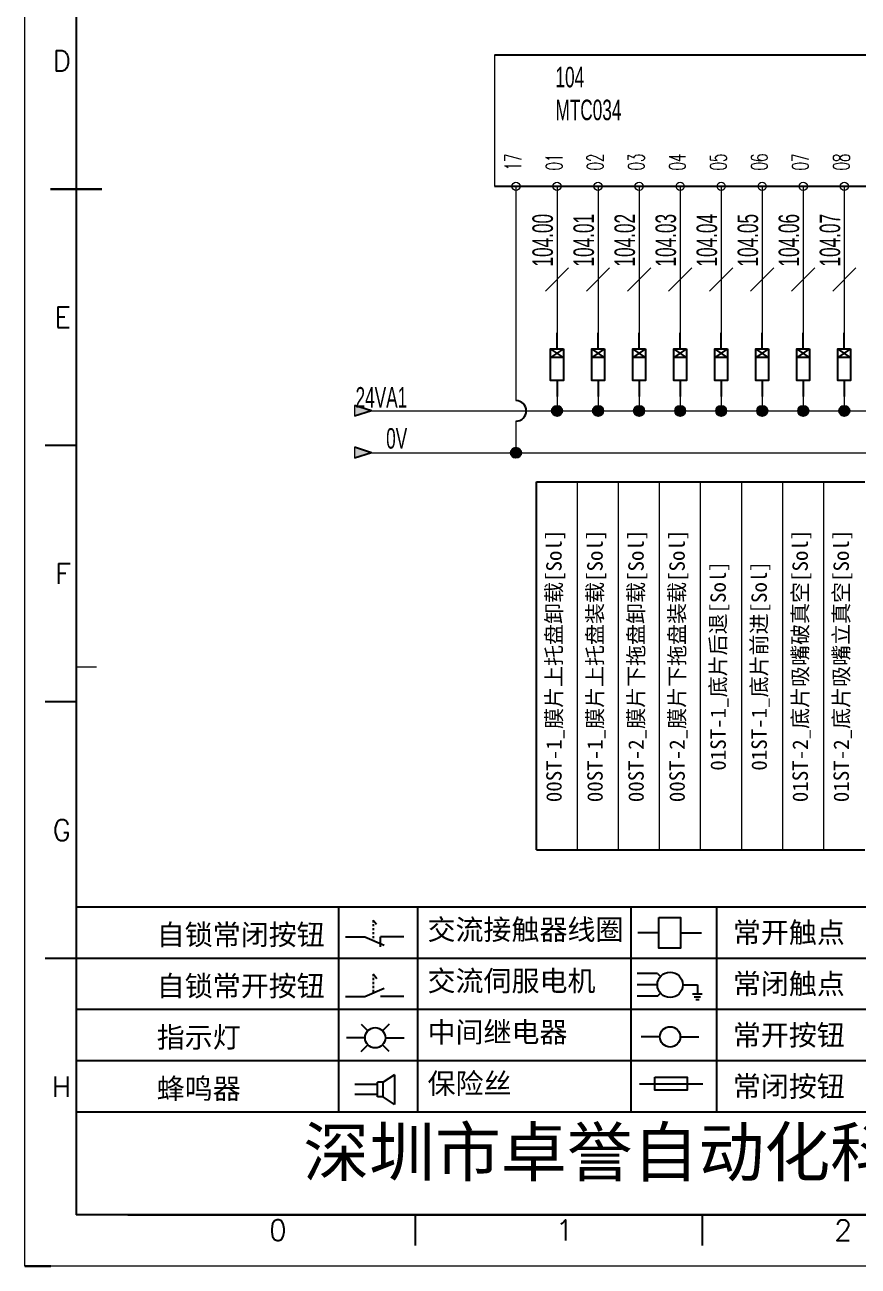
# Model space of a CAD drawing. Extents: x 49673 to 52330, y -5620 to -4375.
# Drawn here: x 50347.4 to 50428.7, y -5366.4 to -5245.4 of the extents above; entities that cross this region are included whole.
import ezdxf
from ezdxf.enums import TextEntityAlignment as Align

# ---------------------------------------------------------------- set-up
doc = ezdxf.new("R2010")
doc.units = 0
doc.header["$MEASUREMENT"] = 0
doc.layers.add('AE_BOR', color=1, linetype='Continuous')
doc.layers.add('细实线层', color=7, linetype='Continuous')
doc.layers.add('Dimension', color=3, linetype='Continuous', lineweight=13)
doc.styles.get("Standard").update_dxf_attribs({"font": 'txt.shx'})
doc.styles.add('WD', font='simplex.shx', dxfattribs={"bigfont": 'gbcbig.shx'})
doc.styles.add('样式 8', font='arial.ttf')
doc.styles.add('汉字', font='')
doc.styles.get('汉字').set_extended_font_data('新宋体')

# ---------------------------------------------------------------- blocks, each defined once
blk = doc.blocks.new('*U28')
at = {"linetype": 'ByBlock'}
for p, q in [((-1909.23, -780.45), (-1909.23, -780.67)), ((-1909.23, -780.45), (-1908.92, -780.84)), ((-1909.23, -780.84), (-1909.23, -781.05)), ((-1909.23, -781.23), (-1909.23, -781.44)), ((-1909.23, -781.61), (-1909.23, -781.83)), ((-1911.92, -782.07), (-1910.06, -782.07)), ((-1910.06, -782.07), (-1908.18, -782.88)), ((-1909.23, -782), (-1909.23, -782.21)), ((-1909.23, -782.38), (-1909.23, -782.43)), ((-1908.52, -783.07), (-1908.52, -782.07)), ((-1906.25, -782.07), (-1908.52, -782.07))]:
    blk.add_line(p, q, dxfattribs=at)
blk = doc.blocks.new('*U30')
at = {"linetype": 'ByBlock'}
for p, q in [((-1908.88, -791.17), (-1909.23, -790.71)), ((-1909.23, -790.71), (-1909.23, -790.92)), ((-1909.23, -791.09), (-1909.23, -791.31)), ((-1910.06, -792.89), (-1908.18, -792.08)), ((-1909.23, -791.48), (-1909.23, -791.69)), ((-1909.23, -791.86), (-1909.23, -792.08)), ((-1909.23, -792.25), (-1909.23, -792.47)), ((-1911.92, -792.89), (-1910.06, -792.89)), ((-1906.25, -792.89), (-1908.52, -792.89))]:
    blk.add_line(p, q, dxfattribs=at)
blk = doc.blocks.new('蜂鸣器')
at = {"linetype": 'ByBlock'}
for p, q in [((-1907.17, -795.53), (-1908.25, -796.26)), ((-1907.17, -795.53), (-1907.17, -798.41)), ((-1908.8, -796.48), (-1911.01, -796.48)), ((-1908.25, -796.26), (-1908.8, -796.26)), ((-1908.8, -797.68), (-1908.8, -796.26)), ((-1908.25, -797.68), (-1908.25, -796.26)), ((-1908.8, -797.46), (-1911.01, -797.46)), ((-1908.25, -797.68), (-1908.8, -797.68)), ((-1907.17, -798.41), (-1908.25, -797.68))]:
    blk.add_line(p, q, dxfattribs=at)
blk = doc.blocks.new('指示灯')
at = {"linetype": 'ByBlock'}
for p, q in [((-1854.62, -775.59), (-1853.97, -776.23)), ((-1851.9, -775.59), (-1852.54, -776.23)), ((-1854.25, -776.92), (-1856.06, -776.92)), ((-1854.62, -778.25), (-1853.97, -777.61)), ((-1851.9, -778.25), (-1852.54, -777.61)), ((-1852.26, -776.92), (-1850.45, -776.92))]:
    blk.add_line(p, q, dxfattribs=at)
blk.add_circle((-1853.26, -776.92), 0.992, dxfattribs=at)
blk = doc.blocks.new('交流接触器线圈')
at = {"linetype": 'ByBlock'}
for p, q in [((-1880.82, -781.77), (-1882.87, -781.77)), ((-1878.72, -781.77), (-1876.67, -781.77))]:
    blk.add_line(p, q, dxfattribs=at)
blk.add_lwpolyline([(-1880.82, -780.28), (-1878.72, -780.28), (-1878.72, -783.26), (-1880.82, -783.26)], close=True, dxfattribs=at)
blk = doc.blocks.new('交流伺服电机')
at = {"linetype": 'ByBlock'}
for p, q in [((-1880.97, -785.75), (-1882.94, -785.75)), ((-1880.97, -785.75), (-1880.65, -786.03)), ((-1880.97, -786.85), (-1882.94, -786.85)), ((-1880.97, -787.94), (-1880.65, -787.67)), ((-1878.49, -786.85), (-1877.07, -786.85)), ((-1877.54, -787.72), (-1876.59, -787.72)), ((-1877.07, -786.85), (-1877.07, -787.72)), ((-1880.97, -787.94), (-1882.94, -787.94)), ((-1877.38, -788.01), (-1876.75, -788.01)), ((-1877.23, -788.29), (-1876.9, -788.29))]:
    blk.add_line(p, q, dxfattribs=at)
blk.add_circle((-1879.73, -786.85), 1.24, dxfattribs=at)
blk = doc.blocks.new('中间继电器')
at = {"linetype": 'ByBlock'}
for p, q in [((-1880.72, -791.92), (-1882.54, -791.92)), ((-1878.74, -791.92), (-1876.92, -791.92))]:
    blk.add_line(p, q, dxfattribs=at)
blk.add_circle((-1879.73, -791.92), 0.992, dxfattribs=at)
blk = doc.blocks.new('保险丝')
at = {"linetype": 'ByBlock'}
blk.add_line((-1882.72, -796.49), (-1876.55, -796.49), dxfattribs=at)
blk.add_lwpolyline([(-1881.2, -795.86), (-1878.06, -795.86), (-1878.06, -797.12), (-1881.2, -797.12)], close=True, dxfattribs=at)
blk = doc.blocks.new('电控横A4')
for p, q in [((5, -5), (5, -205)), ((10.03, -205), (289.53, -205))]:
    blk.add_line(p, q)
at = {"lineweight": 9, "ltscale": 0.1}
blk.add_line((5, -151.57), (7, -151.57), dxfattribs=at)
at = {"linetype": 'ByBlock'}
for p, q in [((292, -175), (5, -175)), ((292, -180), (5, -180)), ((292, -185), (5, -185)), ((292, -190), (5, -190)), ((292, -195), (5, -195))]:
    blk.add_line(p, q, dxfattribs=at)
at = {"color": 0, "lineweight": -2}
for p, q in [((30.58, -175), (30.58, -195)), ((38.26, -175), (38.26, -195)), ((59.05, -175), (59.05, -195)), ((67.4, -175), (67.4, -195))]:
    blk.add_line(p, q, dxfattribs=at)
at = {"color": 0, "ltscale": 2}
blk.add_line((101.34, -205), (5, -205), dxfattribs=at)
at = {"layer": 'AE_BOR', "color": 1, "lineweight": 15}
for p, q in [((0, -210), (0, 0)), ((297, -210), (0, -210))]:
    blk.add_line(p, q, dxfattribs=at)
at = {"layer": 'AE_BOR', "color": 2, "lineweight": 30}
blk.add_line((2.5, -105), (7.5, -105), dxfattribs=at)
at = {"layer": 'AE_BOR'}
for p, q in [((5, -130), (2, -130)), ((5, -155), (2, -155)), ((5, -180), (2, -180)), ((38.03, -205), (38.03, -208)), ((66.03, -205), (66.03, -208))]:
    blk.add_line(p, q, dxfattribs=at)
at = {"layer": 'AE_BOR', "lineweight": 30}
blk.add_line((0, -210), (2.53, -210), dxfattribs=at)
at = {"linetype": 'ByBlock'}
for name, p in [('*U28', (1943.19, 604.18)), ('交流接触器线圈', (1942.62, 604.27)), ('交流伺服电机', (1942.62, 604.27)), ('*U30', (1943.19, 609.18)), ('指示灯', (1887.41, 589.18)), ('中间继电器', (1942.62, 604.27)), ('蜂鸣器', (1943.19, 604.18)), ('保险丝', (1942.62, 604.27))]:
    blk.add_blockref(name, p, dxfattribs=at)
at = {"char_height": 2, "attachment_point": 1, "style": '汉字'}
for s, insert in [('{\\fKaiTi_GB2312|b0|i0|c134|p49;自锁常闭按钮}', (12.86, -176.69)), ('{\\fKaiTi_GB2312|b0|i0|c134|p49;交流接触器线圈}', (39.25, -176.19)), ('{\\fKaiTi_GB2312|b0|i0|c134|p49;常开触点}', (69.01, -176.48)), ('{\\fKaiTi_GB2312|b0|i0|c134|p49;自锁常开按钮}', (12.86, -181.69)), ('{\\fKaiTi_GB2312|b0|i0|c134|p49;交流伺服电机}', (39.25, -181.19)), ('{\\fKaiTi_GB2312|b0|i0|c134|p49;常闭触点}', (69.01, -181.48)), ('{\\fKaiTi_GB2312|b0|i0|c134|p49;中间继电器}', (39.25, -186.19)), ('{\\fKaiTi_GB2312|b0|i0|c134|p49;常开按钮}', (69.01, -186.48)), ('{\\fKaiTi_GB2312|b0|i0|c134|p49;指示灯}', (12.86, -186.69)), ('{\\fKaiTi_GB2312|b0|i0|c134|p49;保险丝}', (39.25, -191.19)), ('{\\fKaiTi_GB2312|b0|i0|c134|p49;常闭按钮}', (69.01, -191.48)), ('{\\fKaiTi_GB2312|b0|i0|c134|p49;蜂鸣器}', (12.86, -191.69))]:
    blk.add_mtext(s, dxfattribs=dict(at, insert=insert))
at = {"color": 0, "lineweight": -2, "insert": (27.14, -196.53), "char_height": 4.7064, "width": 96.1138, "attachment_point": 1}
blk.add_mtext('深圳市卓誉自动化科技有限公司', dxfattribs=at)
at = {"layer": 'AE_BOR', "style": 'WD'}
for s, p in [('D', (4.5, -92.5)), ('E', (4.5, -117.5)), ('F', (4.5, -142.5)), ('G', (4.5, -167.5)), ('H', (4.5, -192.5))]:
    blk.add_text(s, height=2, dxfattribs=at).set_placement(p, align=Align.MIDDLE_RIGHT)
for s, p in [('0', (24.67, -207.5)), ('1', (52.6, -207.5)), ('2', (79.75, -207.5))]:
    blk.add_text(s, height=2, dxfattribs=at).set_placement(p, align=Align.CENTER)
blk = doc.blocks.new('电磁阀线圈')
at = {"linetype": 'ByBlock'}
for p, q in [((-1854.61, -795.92), (-1853.75, -797.16)), ((-1853.75, -795.92), (-1854.61, -797.16)), ((-1853.75, -795.92), (-1853.75, -797.16)), ((-1854.61, -796.54), (-1856.17, -796.54)), ((-1851.53, -796.54), (-1849.97, -796.54))]:
    blk.add_line(p, q, dxfattribs=at)
blk.add_lwpolyline([(-1854.61, -795.92), (-1851.53, -795.92), (-1851.53, -797.16), (-1854.61, -797.16)], close=True, dxfattribs=at)

msp = doc.modelspace()

# ---------------------------------------------------------------- hatches: boundary and pattern name
for points in [[(50381.24, -5283.07), (50379.58, -5283.6), (50379.58, -5282.54)], [(50381.24, -5287.15), (50379.58, -5287.68), (50379.58, -5286.62)]]:
    msp.add_hatch(color=256).paths.add_polyline_path(points)
at = {"lineweight": -2}
h = msp.add_hatch(color=0, dxfattribs=at)
edge = h.paths.add_edge_path()
edge.add_arc((50399.31, -5283.07), 0.5, 0, 360)
h = msp.add_hatch(color=0, dxfattribs=at)
edge = h.paths.add_edge_path()
edge.add_arc((50403.31, -5283.07), 0.5, 0, 360)
h = msp.add_hatch(color=0, dxfattribs=at)
edge = h.paths.add_edge_path()
edge.add_arc((50407.31, -5283.07), 0.5, 0, 360)
h = msp.add_hatch(color=0, dxfattribs=at)
edge = h.paths.add_edge_path()
edge.add_arc((50411.31, -5283.07), 0.5, 0, 360)
h = msp.add_hatch(color=0, dxfattribs=at)
edge = h.paths.add_edge_path()
edge.add_arc((50415.31, -5283.07), 0.5, 0, 360)
h = msp.add_hatch(color=0, dxfattribs=at)
edge = h.paths.add_edge_path()
edge.add_arc((50419.31, -5283.07), 0.5, 0, 360)
h = msp.add_hatch(color=0, dxfattribs=at)
edge = h.paths.add_edge_path()
edge.add_arc((50423.31, -5283.07), 0.5, 0, 360)
h = msp.add_hatch(color=0, dxfattribs=at)
edge = h.paths.add_edge_path()
edge.add_arc((50427.31, -5283.07), 0.5, 0, 360)
h = msp.add_hatch(color=0, dxfattribs=at)
edge = h.paths.add_edge_path()
edge.add_arc((50395.31, -5287.15), 0.5, 0, 360)

# ---------------------------------------------------------------- linework, layer by layer
at = {"lineweight": 0}
for p, q in [((50395.31, -5261.18), (50395.31, -5276.99)), ((50395.31, -5261.18), (50395.31, -5282.07)), ((50399.31, -5261.18), (50399.31, -5275.46)), ((50403.31, -5261.18), (50403.31, -5275.46)), ((50407.31, -5261.18), (50407.31, -5275.46)), ((50411.31, -5261.18), (50411.31, -5275.46)), ((50415.31, -5261.18), (50415.31, -5275.46)), ((50419.31, -5261.18), (50419.31, -5276.99)), ((50423.31, -5261.18), (50423.31, -5276.99)), ((50427.31, -5261.18), (50427.31, -5276.99)), ((50379.58, -5282.54), (50379.58, -5283.6)), ((50381.24, -5283.07), (50538.71, -5283.07)), ((50379.58, -5286.62), (50379.58, -5287.68)), ((50381.24, -5287.15), (50399.31, -5287.15))]:
    msp.add_line(p, q, dxfattribs=at)
for p, q in [((50381.24, -5283.07), (50379.58, -5282.54)), ((50381.24, -5283.07), (50379.58, -5283.6)), ((50381.24, -5287.15), (50379.58, -5286.62)), ((50381.24, -5287.15), (50379.58, -5287.68))]:
    msp.add_line(p, q)
msp.add_lwpolyline([(50393.22, -5261.18), (50530.61, -5261.18), (50530.61, -5248.38), (50393.22, -5248.38)])
for centre in [(50395.31, -5261.18), (50399.31, -5261.18), (50403.31, -5261.18), (50407.31, -5261.18), (50411.31, -5261.18), (50415.31, -5261.18), (50419.31, -5261.18), (50423.31, -5261.18), (50427.31, -5261.18)]:
    msp.add_circle(centre, 0.4, dxfattribs=at)
at = {"color": 0, "lineweight": -2}
for centre in [(50399.31, -5283.07), (50403.31, -5283.07), (50407.31, -5283.07), (50411.31, -5283.07), (50415.31, -5283.07), (50419.31, -5283.07), (50423.31, -5283.07), (50427.31, -5283.07), (50395.31, -5287.15)]:
    msp.add_circle(centre, 0.5, dxfattribs=at)
msp.add_arc((50395.31, -5283.07), 1, 270, 90, dxfattribs=at)
at = {"layer": 'Defpoints', "color": 8, "lineweight": 0}
for p, q in [((50401.31, -5325.87), (50401.31, -5289.99)), ((50405.31, -5325.87), (50405.31, -5289.99)), ((50409.31, -5325.87), (50409.31, -5289.99)), ((50413.31, -5325.87), (50413.31, -5289.99)), ((50417.31, -5325.87), (50417.31, -5289.99)), ((50421.31, -5325.87), (50421.31, -5289.99)), ((50425.31, -5325.87), (50425.31, -5289.99))]:
    msp.add_line(p, q, dxfattribs=at)
at = {"layer": 'Dimension', "lineweight": 0}
for p, q in [((50400.44, -5269.14), (50398.18, -5271.4)), ((50404.44, -5269.14), (50402.18, -5271.4)), ((50408.44, -5269.14), (50406.18, -5271.4)), ((50412.44, -5269.14), (50410.18, -5271.4)), ((50416.44, -5269.14), (50414.18, -5271.4)), ((50420.44, -5269.14), (50418.18, -5271.4)), ((50424.44, -5269.14), (50422.18, -5271.4)), ((50428.44, -5269.14), (50426.18, -5271.4))]:
    msp.add_line(p, q, dxfattribs=at)
at = {"layer": 'Dimension', "color": 0, "lineweight": 0}
for p, q in [((50411.31, -5281.65), (50411.31, -5283.07)), ((50415.31, -5281.65), (50415.31, -5283.07)), ((50419.31, -5281.65), (50419.31, -5283.07)), ((50423.31, -5281.65), (50423.31, -5283.07)), ((50427.31, -5281.65), (50427.31, -5283.07)), ((50395.31, -5284.07), (50395.31, -5287.15))]:
    msp.add_line(p, q, dxfattribs=at)
at = {"layer": 'Dimension', "lineweight": -2}
for p, q in [((50397.31, -5325.87), (50397.31, -5289.99)), ((50397.31, -5289.99), (50401.31, -5289.99)), ((50401.31, -5289.99), (50405.31, -5289.99)), ((50405.31, -5289.99), (50409.31, -5289.99)), ((50409.31, -5289.99), (50413.31, -5289.99)), ((50413.31, -5289.99), (50417.31, -5289.99)), ((50417.31, -5289.99), (50421.31, -5289.99)), ((50421.31, -5289.99), (50425.31, -5289.99)), ((50425.31, -5289.99), (50429.31, -5289.99)), ((50397.31, -5325.87), (50401.31, -5325.87)), ((50401.31, -5325.87), (50405.31, -5325.87)), ((50405.31, -5325.87), (50409.31, -5325.87)), ((50409.31, -5325.87), (50413.31, -5325.87)), ((50413.31, -5325.87), (50417.31, -5325.87)), ((50417.31, -5325.87), (50421.31, -5325.87)), ((50421.31, -5325.87), (50425.31, -5325.87)), ((50425.31, -5325.87), (50429.31, -5325.87))]:
    msp.add_line(p, q, dxfattribs=at)
at = {"layer": '细实线层', "lineweight": 0}
for p, q in [((50393.22, -5248.38), (50393.22, -5261.18)), ((50399.31, -5281.65), (50399.31, -5283.19)), ((50403.31, -5281.65), (50403.31, -5283.15)), ((50407.31, -5281.64), (50407.31, -5283.19)), ((50399.31, -5287.15), (50538.71, -5287.15))]:
    msp.add_line(p, q, dxfattribs=at)

# ---------------------------------------------------------------- block references
msp.add_blockref('电控横A4', (50347.44, -5156.44))
at = {"linetype": 'ByBlock', "rotation": 270}
for p in [(51195.85, -7131.63), (51199.85, -7131.63), (51203.85, -7131.63), (51207.85, -7131.63), (51211.85, -7131.63), (51215.85, -7131.63), (51219.85, -7131.63), (51223.85, -7131.63)]:
    msp.add_blockref('电磁阀线圈', p, dxfattribs=at)

# ---------------------------------------------------------------- texts
at = {"lineweight": 0, "style": 'WD', "width": 0.6}
for s, p in [('17', (50395.83, -5257.99)), ('01', (50399.83, -5257.99)), ('02', (50403.83, -5257.99)), ('03', (50407.83, -5257.99)), ('04', (50411.83, -5257.99)), ('05', (50415.83, -5257.99)), ('06', (50419.83, -5257.99)), ('07', (50423.83, -5257.99)), ('08', (50427.83, -5257.99))]:
    msp.add_text(s, height=1.6, rotation=90, dxfattribs=at).set_placement(p, align=Align.RIGHT)
at = {"layer": 'Dimension', "color": 3, "lineweight": 0, "style": '样式 8', "width": 0.6}
for s, p in [('104', (50399.16, -5251.53)), ('MTC034', (50399.16, -5254.73))]:
    msp.add_text(s, height=2, dxfattribs=at).set_placement(p)
for s, p in [('104.00', (50398.91, -5263.87)), ('104.01', (50402.91, -5263.87)), ('104.02', (50406.91, -5263.87)), ('104.03', (50410.91, -5263.87)), ('104.04', (50414.91, -5263.87)), ('104.05', (50418.91, -5263.87)), ('104.06', (50422.91, -5263.87)), ('104.07', (50426.91, -5263.87))]:
    msp.add_text(s, height=2, rotation=90, dxfattribs=at).set_placement(p, align=Align.RIGHT)
at = {"layer": 'Dimension', "lineweight": 0, "style": '样式 8', "width": 0.6}
for s, p in [('24VA1', (50384.71, -5282.75)), ('0V', (50384.71, -5286.75))]:
    msp.add_text(s, height=2, dxfattribs=at).set_placement(p, align=Align.RIGHT)
at = {"layer": 'Dimension', "color": 0, "lineweight": 0, "char_height": 1.5, "width": 33.987, "attachment_point": 2, "rotation": 90}
for s, insert in [('{\\f宋体|b0|i0|c134|p0;00ST-1_膜片上托盘卸载[Sol]}', (50398.26, -5307.93)), ('{\\f宋体|b0|i0|c134|p0;00ST-1_膜片上托盘装载[Sol]}', (50402.26, -5307.93)), ('{\\f宋体|b0|i0|c134|p0;00ST-2_膜片下拖盘卸载[Sol]}', (50406.26, -5307.93)), ('{\\f宋体|b0|i0|c134|p0;00ST-2_膜片下拖盘装载[Sol]}', (50410.26, -5307.93)), ('{\\f宋体|b0|i0|c134|p0;01ST-2_底片吸嘴破真空[Sol]}', (50422.26, -5307.93)), ('{\\f宋体|b0|i0|c134|p0;01ST-2_底片吸嘴立真空[Sol]}', (50426.26, -5307.93)), ('{\\f宋体|b0|i0|c134|p0;01ST-1_底片后退[Sol]}', (50414.26, -5307.93)), ('{\\f宋体|b0|i0|c134|p0;01ST-1_底片前进[Sol]}', (50418.26, -5307.93))]:
    msp.add_mtext(s, dxfattribs=dict(at, insert=insert))

doc.saveas('drawing.dxf')
